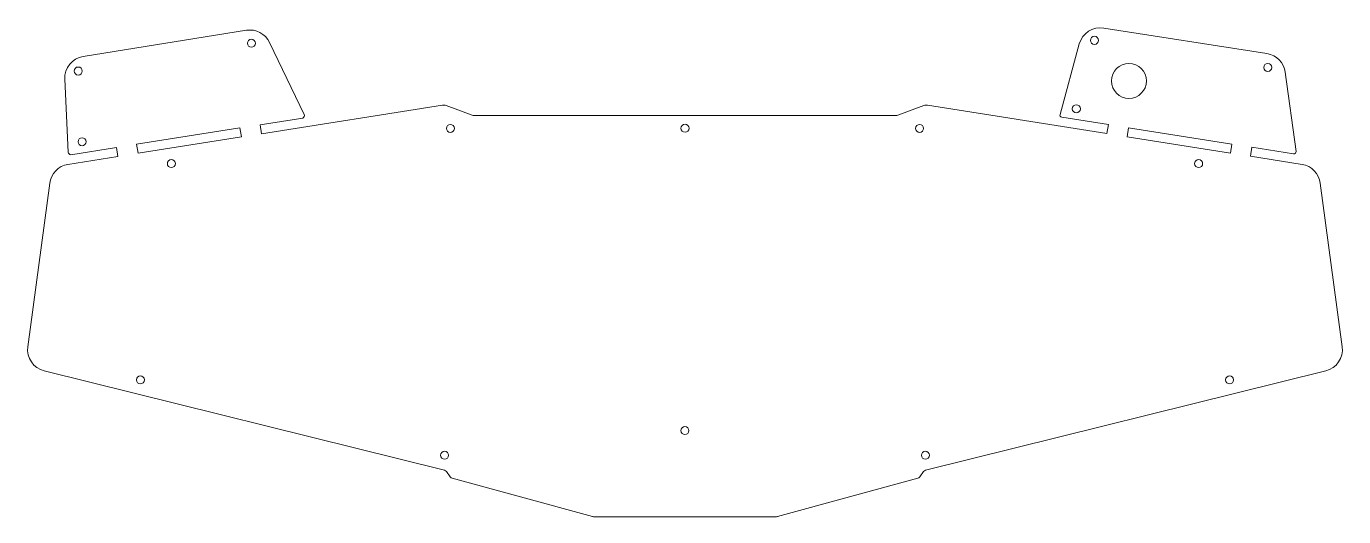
# Model space of a CAD drawing. Header units: millimetres. Extents: x -180 to 180, y -114 to 20.
import ezdxf

# ---------------------------------------------------------------- set-up
doc = ezdxf.new("R2010")
doc.units = ezdxf.units.MM
doc.header["$MEASUREMENT"] = 0
doc.layers.add('ボトム', color=7, linetype='Continuous', lineweight=0)

msp = doc.modelspace()

# ---------------------------------------------------------------- linework, layer by layer
at = {"layer": 'ボトム', "color": 7, "lineweight": 18}
for points in [[(106.56, -4.65)], [(106.58, -4.15)]]:
    msp.add_lwpolyline(points, dxfattribs=at)
for centre, radius in [((-118.76, 15.61), 1.1), ((112.15, 16.41), 1.1), ((-166.2, 8), 1.1), ((121.58, 5.3), 4.8), ((159.62, 8.98), 1.1), ((107.18, -2.36), 1.1), ((-64.25, -7.72), 1.1), ((0, -7.69), 1.1), ((64.25, -7.72), 1.1), ((-165.13, -11.39), 1.1), ((-140.68, -17.37), 1.1), ((140.68, -17.37), 1.1), ((-149.17, -76.65), 1.1), ((149.17, -76.65), 1.1), ((-0.02, -90.57), 1.1), ((-65.85, -97.32), 1.1), ((65.85, -97.32), 1.1)]:
    msp.add_circle(centre, radius, dxfattribs=at)
for points, knots in [([(180, -67.59), (180, -67.59), (174.01, -22.74), (174.01, -22.74), (173.66, -20.11), (171.62, -18.02), (169, -17.6), (169, -17.6), (154.9, -15.37), (154.9, -15.37), (154.9, -15.37), (155.29, -12.9), (155.29, -12.9), (155.29, -12.9), (166.67, -14.7), (166.67, -14.7), (167.06, -14.77), (167.41, -14.43), (167.36, -14.03), (167.36, -14.03), (164.42, 7.66), (164.42, 7.66), (164.06, 10.29), (162.02, 12.38), (159.4, 12.79), (159.4, 12.79), (114.69, 19.78), (114.69, 19.78), (111.67, 20.25), (108.78, 18.38), (107.98, 15.43), (107.98, 15.43), (102.71, -3.91), (102.71, -3.91), (102.62, -4.25), (102.85, -4.6), (103.2, -4.66), (103.2, -4.66), (115.96, -6.68), (115.96, -6.68), (115.96, -6.68), (115.57, -9.14), (115.57, -9.14), (115.57, -9.14), (66.45, -1.36), (66.45, -1.36), (66.12, -1.31), (65.77, -1.35), (65.45, -1.46), (65.45, -1.46), (58.32, -4.06), (58.32, -4.06), (58.1, -4.14), (57.87, -4.18), (57.64, -4.18), (57.64, -4.18), (0, -4.18), (0, -4.18), (0, -4.18), (-57.64, -4.18), (-57.64, -4.18), (-57.87, -4.18), (-58.1, -4.14), (-58.32, -4.06), (-58.32, -4.06), (-65.45, -1.46), (-65.45, -1.46), (-65.77, -1.35), (-66.12, -1.31), (-66.45, -1.36), (-66.45, -1.36), (-115.96, -9.2), (-115.96, -9.2), (-115.96, -9.2), (-116.35, -6.73), (-116.35, -6.73), (-116.35, -6.73), (-104.71, -4.89), (-104.71, -4.89), (-104.34, -4.68), (-104.12, -4.25), (-104.29, -3.89), (-104.29, -3.89), (-113.79, 15.83), (-113.79, 15.83), (-114.94, 18.22), (-117.52, 19.58), (-120.14, 19.16), (-120.14, 19.16), (-164.82, 12), (-164.82, 12), (-167.84, 11.51), (-170.01, 8.83), (-169.87, 5.78), (-169.87, 5.78), (-168.9, -14.23), (-168.9, -14.23), (-168.88, -14.59), (-168.56, -14.85), (-168.17, -14.94), (-168.17, -14.94), (-155.73, -12.97), (-155.73, -12.97), (-155.73, -12.97), (-155.34, -15.44), (-155.34, -15.44), (-155.34, -15.44), (-169, -17.6), (-169, -17.6), (-171.62, -18.02), (-173.66, -20.11), (-174.01, -22.74), (-174.01, -22.74), (-180, -67.59), (-180, -67.59), (-180.4, -70.62), (-178.46, -73.47), (-175.49, -74.2), (-175.49, -74.2), (-65.89, -101.4), (-65.89, -101.4), (-65.66, -101.46), (-65.45, -101.61), (-65.31, -101.81), (-65.31, -101.81), (-64.32, -103.24), (-64.32, -103.24), (-64.19, -103.43), (-63.99, -103.58), (-63.76, -103.64), (-63.76, -103.64), (-25.36, -114.12), (-25.36, -114.12), (-25.28, -114.14), (-25.19, -114.16), (-25.1, -114.16), (-25.1, -114.16), (0, -114.16), (0, -114.16), (0, -114.16), (25.1, -114.16), (25.1, -114.16), (25.19, -114.16), (25.28, -114.14), (25.36, -114.12), (25.36, -114.12), (63.76, -103.64), (63.76, -103.64), (63.99, -103.58), (64.19, -103.43), (64.32, -103.24), (64.32, -103.24), (65.31, -101.81), (65.31, -101.81), (65.45, -101.61), (65.66, -101.46), (65.89, -101.4), (65.89, -101.4), (175.49, -74.2), (175.49, -74.2), (178.46, -73.47), (180.4, -70.62), (180, -67.59)], [0, 0, 0, 0, 1, 1, 1, 2, 2, 2, 3, 3, 3, 4, 4, 4, 5, 5, 5, 6, 6, 6, 7, 7, 7, 8, 8, 8, 9, 9, 9, 10, 10, 10, 11, 11, 11, 12, 12, 12, 13, 13, 13, 14, 14, 14, 15, 15, 15, 16, 16, 16, 17, 17, 17, 18, 18, 18, 19, 19, 19, 20, 20, 20, 21, 21, 21, 22, 22, 22, 23, 23, 23, 24, 24, 24, 25, 25, 25, 26, 26, 26, 27, 27, 27, 28, 28, 28, 29, 29, 29, 30, 30, 30, 31, 31, 31, 32, 32, 32, 33, 33, 33, 34, 34, 34, 35, 35, 35, 36, 36, 36, 37, 37, 37, 38, 38, 38, 39, 39, 39, 40, 40, 40, 41, 41, 41, 42, 42, 42, 43, 43, 43, 44, 44, 44, 45, 45, 45, 46, 46, 46, 47, 47, 47, 48, 48, 48, 49, 49, 49, 50, 50, 50, 51, 51, 51, 52, 52, 52, 53, 53, 53, 54, 54, 54, 54]), ([(-149.81, -14.56), (-149.81, -14.56), (-150.2, -12.09), (-150.2, -12.09), (-150.2, -12.09), (-121.89, -7.61), (-121.89, -7.61), (-121.89, -7.61), (-121.5, -10.08), (-121.5, -10.08), (-121.5, -10.08), (-149.81, -14.56), (-149.81, -14.56)], [0, 0, 0, 0, 1, 1, 1, 2, 2, 2, 3, 3, 3, 4, 4, 4, 4]), ([(121.49, -7.55), (121.49, -7.55), (149.8, -12.03), (149.8, -12.03), (149.8, -12.03), (149.41, -14.5), (149.41, -14.5), (149.41, -14.5), (121.1, -10.02), (121.1, -10.02), (121.1, -10.02), (121.49, -7.55), (121.49, -7.55)], [0, 0, 0, 0, 1, 1, 1, 2, 2, 2, 3, 3, 3, 4, 4, 4, 4])]:
    msp.add_open_spline(points, degree=3, knots=knots, dxfattribs=at)

doc.saveas('drawing.dxf')
